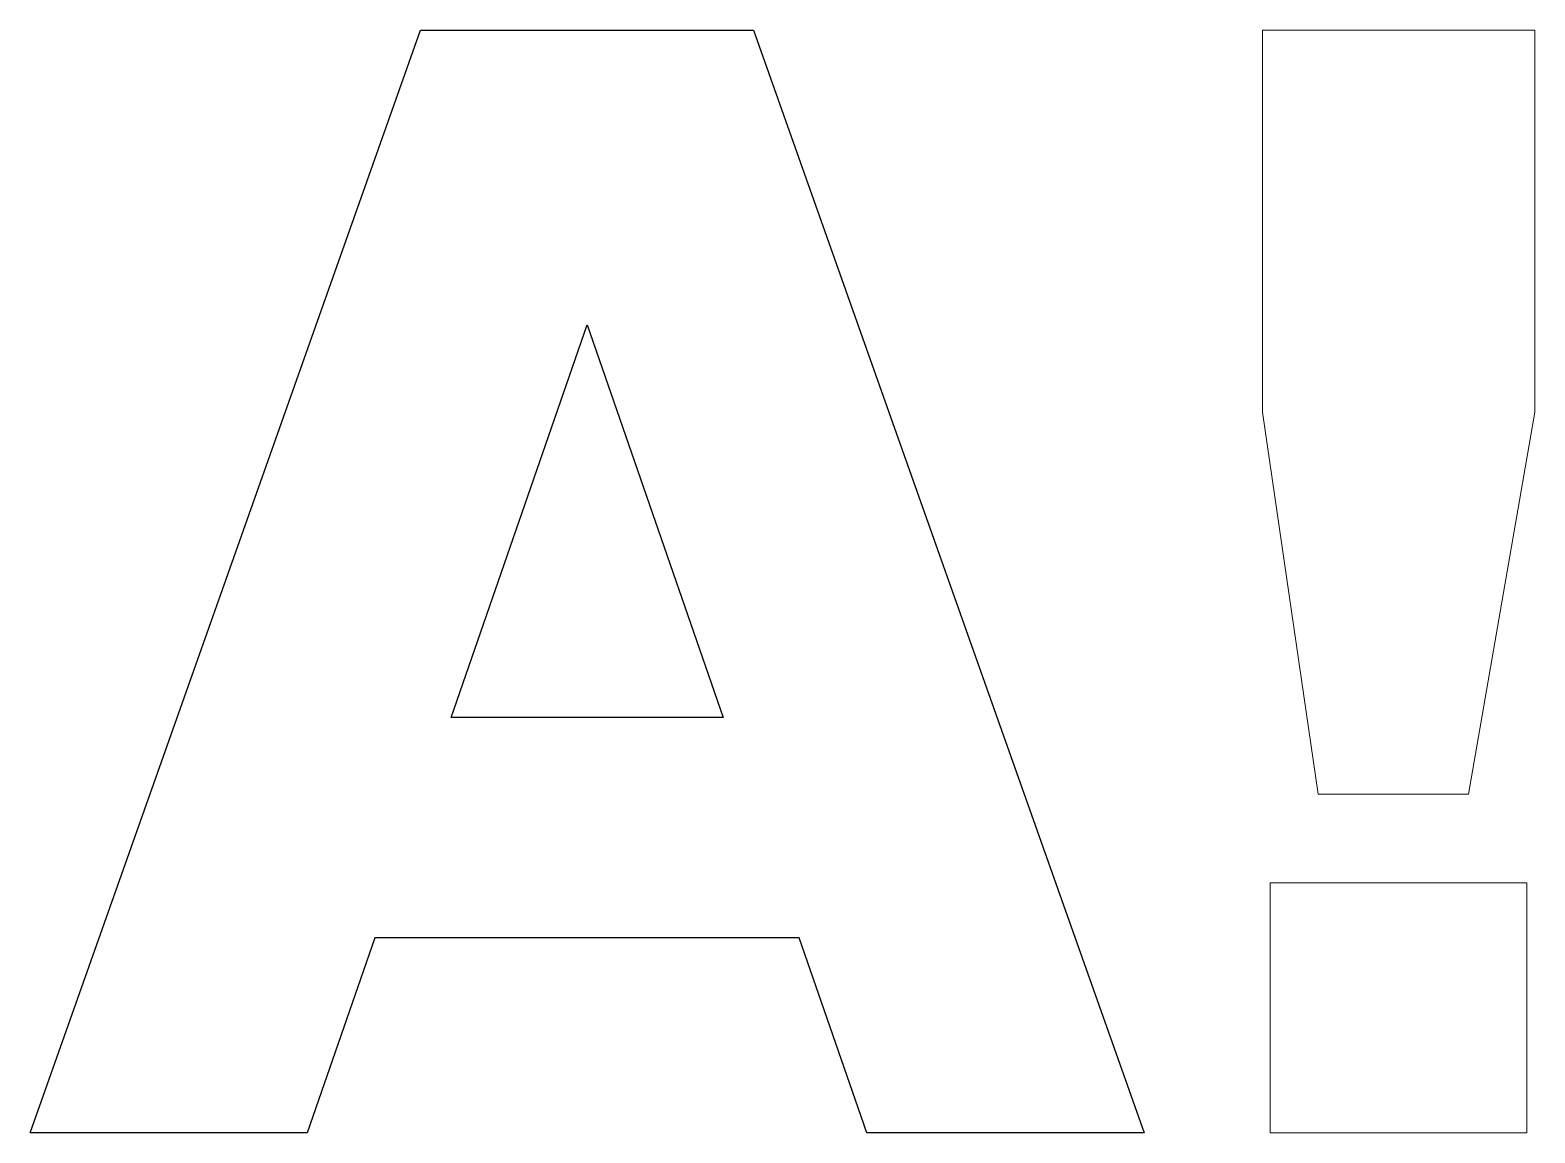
# Model space of a CAD drawing. Header units: inches. Extents: x 16 to 234, y 16 to 176.
import ezdxf

# ---------------------------------------------------------------- set-up
doc = ezdxf.new("R2010")
doc.units = ezdxf.units.IN
doc.header["$MEASUREMENT"] = 0
doc.layers.add('Layer 1', color=7, linetype='Continuous')

msp = doc.modelspace()

# ---------------------------------------------------------------- linework, layer by layer
for points in [[(16.44, 16.27), (72.91, 175.73), (121.03, 175.73), (177.49, 16.27), (137.42, 16.27), (127.65, 44.48), (66.29, 44.48), (56.52, 16.27), (16.44, 16.27)], [(96.97, 133.12), (116.63, 76.31), (77.3, 76.31)]]:
    msp.add_lwpolyline(points, close=True)
at = {"layer": 'Layer 1', "lineweight": 0}
for points in [[(234, 175.73), (194.62, 175.73), (194.62, 120.48), (202.65, 65.23), (224.42, 65.23), (234, 120.48), (234, 120.48)], [(232.82, 16.27), (232.82, 52.41), (195.73, 52.41), (195.73, 16.27)]]:
    msp.add_lwpolyline(points, close=True, dxfattribs=at)

doc.saveas('drawing.dxf')
